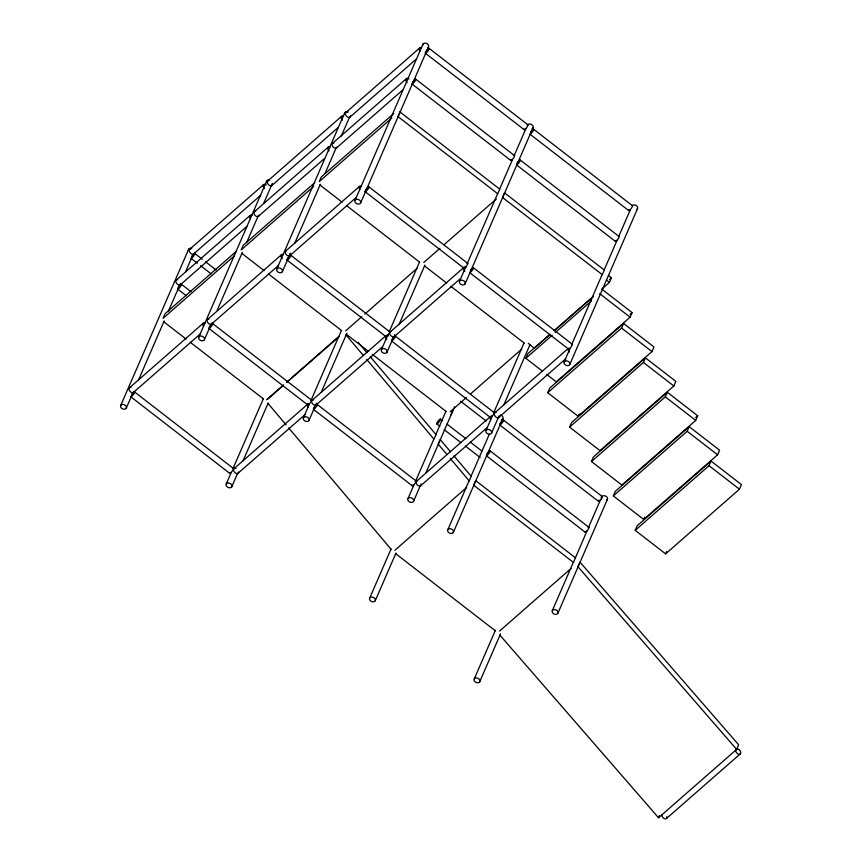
<?xml version="1.0" encoding="UTF-8"?>
<svg xmlns="http://www.w3.org/2000/svg" width="862" height="862" viewBox="0 0 862 862"><rect width="100%" height="100%" fill="white"/><g stroke="black" fill="none" stroke-linecap="round" stroke-linejoin="round"><path stroke-width="1.29" d="M120.734 405.431L188.649 249.247M126.24 408.179A3.082 2.252 23.5 0 0 123.061 404.407A3.082 2.252 23.5 0 0 121.154 407.834A3.082 2.252 23.5 0 0 126.24 408.179L133.19 392.188M138.545 379.894L164.211 320.869M168.489 311.02L180.255 283.964M185.599 271.67L193.088 254.452M198.842 337.064L266.746 180.869M204.348 339.811A3.082 2.252 23.5 0 0 201.169 336.04A3.082 2.252 23.5 0 0 199.262 339.456A3.082 2.252 23.5 0 0 204.348 339.811L211.298 323.821M217.181 310.288L242.308 252.491M246.586 242.653L258.352 215.597M263.707 203.292L272.263 183.617M276.81 268.987L344.854 112.502M282.316 271.735A3.082 2.252 23.5 0 0 279.137 267.963A3.082 2.252 23.5 0 0 277.241 271.39A3.082 2.252 23.5 0 0 282.316 271.735L290.354 253.256M294.642 243.396L320.362 184.252M325.179 173.154L336.428 147.283M341.255 136.196L349.832 116.478M226.264 484.013L231.081 472.936M233.225 468.012L263.201 399.074M355.047 200.318L422.962 44.124M231.77 486.761A3.082 2.252 23.5 0 0 228.592 482.989A3.082 2.252 23.5 0 0 226.684 486.416A3.082 2.252 23.5 0 0 231.77 486.761L237.664 473.216M243.009 460.911L268.168 403.05M360.553 203.066A3.082 2.252 23.5 0 0 357.374 199.284A3.082 2.252 23.5 0 0 355.467 202.71A3.082 2.252 23.5 0 0 360.553 203.066L428.468 46.871M303.456 417.736L309.329 404.224M311.473 399.311L341.374 330.534M308.962 420.484A3.082 2.252 23.5 0 0 305.784 416.712A3.082 2.252 23.5 0 0 303.887 420.128A3.082 2.252 23.5 0 0 308.962 420.484L316.44 403.287M321.246 392.232L346.88 333.282M381.467 349.573L387.878 334.822M389.484 331.137L419.417 262.307M386.973 352.321A3.082 2.252 23.5 0 0 383.795 348.55A3.082 2.252 23.5 0 0 381.898 351.976A3.082 2.252 23.5 0 0 386.973 352.321L393.923 336.342M399.268 324.047L424.923 265.054M459.575 281.195L465.986 266.444M467.592 262.748L497.536 193.885M499.68 188.961L512.513 159.448M514.118 155.753L525.885 128.697M465.081 283.943A3.082 2.252 23.5 0 0 461.903 280.172A3.082 2.252 23.5 0 0 459.996 283.598A3.082 2.252 23.5 0 0 465.081 283.943L532.996 127.759M407.974 498.656L413.846 485.144M415.452 481.459L433.608 439.685M435.741 434.771L445.891 411.433M369.701 598.088L390.992 549.116M450.826 415.107L452.83 410.484M413.48 501.404A3.082 2.252 23.5 0 0 410.301 497.633A3.082 2.252 23.5 0 0 408.394 501.048A3.082 2.252 23.5 0 0 413.48 501.404L420.419 485.435M425.763 473.152L454.608 406.81M375.207 600.836A3.082 2.252 23.5 0 0 372.028 597.064A3.082 2.252 23.5 0 0 370.121 600.491A3.082 2.252 23.5 0 0 375.207 600.836L395.97 553.081M485.996 430.461L492.417 415.7M494.023 412.014L523.967 343.141M447.798 529.721L469.1 480.737M471.223 475.846L489.325 434.211M491.502 433.209A3.082 2.252 23.5 0 0 488.323 429.438A3.082 2.252 23.5 0 0 486.427 432.853A3.082 2.252 23.5 0 0 491.502 433.209L498.99 415.99M503.807 404.924L530.011 344.66M542.629 371.296L525.852 358.312L527.856 353.7L550.107 334.208M453.315 532.468A3.082 2.252 23.5 0 0 450.136 528.697A3.082 2.252 23.5 0 0 448.229 532.113A3.082 2.252 23.5 0 0 453.315 532.468L502.826 418.598M547.715 392.716L549.73 388.105L623.571 323.455L653.978 346.987L651.974 351.599L578.122 416.249L547.715 392.716L621.567 328.077L623.571 323.455M564.201 361.868L570.073 348.356M571.678 344.671L602.107 274.666M604.251 269.763L617.063 240.282M618.668 236.597L630.413 209.585M569.707 364.615A3.082 2.252 23.5 0 0 566.528 360.844A3.082 2.252 23.5 0 0 564.621 364.26A3.082 2.252 23.5 0 0 569.707 364.615L637.524 208.647M602.441 288.533L609.466 282.391L611.481 277.769L608.421 275.409M569.588 427.121L571.592 422.509L645.444 357.859L675.851 381.392L673.836 386.004L599.995 450.654L569.588 427.121L643.429 362.471L645.444 357.859M578.122 416.249L579.135 413.943M546.82 374.539L556.259 381.844L630.1 317.194L632.105 312.583L601.698 289.05M474.229 678.976L494.993 631.221M495.628 630.165L495.348 630.812L395.572 553.598M479.735 681.723A3.082 2.252 23.5 0 0 476.557 677.952A3.082 2.252 23.5 0 0 474.65 681.379A3.082 2.252 23.5 0 0 479.735 681.723L500.499 633.969M591.461 461.526L593.465 456.903L667.307 392.264L697.714 415.796L695.709 420.408L621.868 485.058L591.461 461.526L665.302 396.876L667.307 392.264M552.327 610.598L573.09 562.854M586.936 531.014L573.446 562.433L473.68 485.231L475.684 480.608L575.46 557.822M588.53 527.339L600.782 499.184M557.843 613.345A3.082 2.252 23.5 0 0 554.665 609.574A3.082 2.252 23.5 0 0 552.757 613.001A3.082 2.252 23.5 0 0 557.843 613.345L607.354 499.475M613.324 495.93L615.339 491.308L689.18 426.668L719.587 450.201L717.583 454.813L643.731 519.463L613.324 495.93L687.176 431.28L689.18 426.668M635.197 530.335L637.201 525.712L711.053 461.073L741.46 484.606L739.445 489.217L665.604 553.867L635.197 530.335L709.038 465.685L711.053 461.073M643.731 519.463L644.744 517.146M665.604 553.867L666.606 551.551M499.841 635.078L658.536 817.758L659.538 815.441M736.633 749.38L738.637 744.768L579.954 562.089L577.939 566.711L736.633 749.38L658.536 817.758M189.532 249.441L263.384 184.791M267.64 181.063L341.481 116.424M345.748 112.696L419.589 48.046M193.939 253.708L260.701 195.265M272.047 185.341L337.796 127.781M350.144 116.963L415.893 59.403M176.15 280.215L250.002 215.575M254.258 211.847L328.099 147.197M332.366 143.469L406.207 78.819M177.917 287.886A3.082 0.69 -52.3 0 1 180.201 284.913L247.319 226.038M258.665 216.114L324.414 158.554M336.762 147.736L402.522 90.176M236.608 251.079L165.073 313.693L163.069 318.315L234.593 255.691M314.705 182.701L243.181 245.325L241.166 249.937L313.714 186.44M393.826 113.45L321.278 176.947L319.274 181.57L391.811 118.062M129.322 387.932L203.163 323.293M207.419 319.554L281.271 254.915M285.527 251.187L359.368 186.537M133.718 392.199L200.48 333.756M211.826 323.832L278.588 265.377M288.554 256.973A3.082 0.69 -52.3 0 1 289.567 255.874L355.683 197.894M266.627 399.731L283.652 384.829M286.658 382.2L338.723 336.611M267.597 399.203L282.704 385.971M286.734 382.437L339.122 336.579M345.694 330.825L361.814 316.71M364.841 314.07L417.23 268.201M423.802 262.447L439.922 248.342M443.952 244.808L496.34 198.95M233.839 468.82L307.691 404.17M311.947 400.442L385.788 335.803A3.082 1.983 48.8 0 0 386.769 339.52M390.055 332.075L462.883 268.308M238.246 473.087L305.008 414.644M316.354 404.709L382.103 347.149M392.598 338.507A3.082 0.69 -52.3 0 1 394.096 336.762L460.211 278.782M450.223 411.713L466.342 397.597M470.372 394.074L521.758 349.088M528.331 343.335L534.203 348.28L549.256 335.102M609.466 279.525L611.481 277.769M554.158 330.674L593.606 296.14M554.277 330.706L593.412 296.442M525.852 358.312L552.154 335.286M555.182 332.635L591.601 300.752M416.475 481.33L490.316 416.691A3.082 1.983 48.8 0 0 490.769 419.805M494.583 412.952L568.424 348.313A3.082 1.983 48.8 0 0 569.405 352.041M420.882 485.597L486.631 428.037M498.979 417.23L565.741 358.786M630.079 314.35L632.105 312.583M394.968 550.204L466.504 487.59M695.699 417.564L697.714 415.796M499.497 631.092L571.032 568.478M666.606 818.394L740.447 753.744M429.157 48.401L527.986 124.871M530.486 132.274A3.082 0.69 -52.3 0 1 533.686 129.289L632.514 205.759M425.289 53.164L524.118 129.634M628.646 210.522L529.818 134.052A3.082 0.69 -52.3 0 0 530.636 133.825L531.089 133.438A3.082 0.69 -52.3 0 0 533.686 129.289M415.775 79.175L514.603 155.656M520.303 160.063L619.131 236.544M411.917 83.937L510.735 160.407M516.435 164.825L615.263 241.295M606.417 280.021L609.466 282.391M599.693 293.673L630.1 317.194M621.567 328.077L651.974 351.599M643.429 362.471L673.836 386.004M665.302 396.876L695.709 420.408M687.176 431.28L717.583 454.813M368.936 186.892L467.764 263.373M473.464 267.78L572.293 344.25M365.079 191.655L463.907 268.125M568.424 349.013L469.607 272.543A3.082 0.69 -52.3 0 0 470.415 272.317L470.867 271.929A3.082 0.69 -52.3 0 0 473.281 268.675A3.082 0.69 -52.3 0 0 472.656 268.007L472.204 268.394A3.082 0.69 -52.3 0 0 470.275 270.776M709.038 465.685L739.445 489.217M319.877 184.953L342.171 202.204M346.416 205.49L419.654 262.167M424.406 265.841L446.688 283.092M450.934 286.378L524.182 343.054M290.839 255.271L389.656 331.741M395.367 336.158L494.185 412.629M500.316 423.113A3.082 0.69 -52.3 0 1 503.516 420.117L602.344 496.598M286.971 260.033L385.799 336.503M490.327 417.391L391.499 340.91A3.082 0.69 -52.3 0 0 392.307 340.695L392.76 340.307A3.082 0.69 -52.3 0 0 395.173 337.053A3.082 0.69 -52.3 0 0 394.548 336.374M500.714 425.709L598.476 501.361M460.664 401.283L486.125 420.979M241.769 253.331L264.063 270.582M268.308 273.868L341.546 330.545M368.117 351.103L346.298 334.219L345.996 334.909L363.247 355.359M372.33 354.368L446.074 411.422M490.133 450.901L588.962 527.372M440.557 419.158A3.082 0.69 -52.3 0 1 437.939 423.242L437.487 423.63A3.082 0.69 -52.3 0 1 437.616 421.658A3.082 0.69 -52.3 0 1 440.557 419.158L442.659 420.731M446.904 424.018L465.997 438.79M470.243 442.077L481.901 451.106M585.093 532.134L486.265 455.664A3.082 0.69 -52.3 0 0 487.073 455.438L487.536 455.05A3.082 0.69 -52.3 0 0 489.939 451.796A3.082 0.69 -52.3 0 0 489.325 451.117L488.873 451.505A3.082 0.69 -52.3 0 0 487.364 453.25M436.678 423.845L439.857 426.313M444.102 429.599L461.073 442.734M465.318 446.01L480.166 457.506M191.644 256.51A3.082 0.69 -52.3 0 1 194.844 253.525L202.279 259.279M205.468 261.746L216.093 269.968M197.355 263.222L190.976 258.288A3.082 0.69 -52.3 0 0 191.795 258.061L192.248 257.673A3.082 0.69 -52.3 0 0 194.844 253.525M200.544 265.679L211.168 273.911M181.462 284.298L191.03 291.701M186.106 295.634L177.604 289.061A3.082 0.69 -52.3 0 0 178.412 288.835L178.865 288.447A3.082 0.69 -52.3 0 0 181.279 285.203A3.082 0.69 -52.3 0 0 180.654 284.525M212.731 323.638L311.559 400.119M317.259 404.526L416.087 481.007M209.929 329.219L307.691 404.881M314.458 410.107L412.219 485.759M163.672 321.709L185.955 338.949M190.2 342.236L263.438 398.912M134.623 392.016L233.451 468.486M130.765 396.779L229.594 473.249M358.193 342.376L366.803 352.569M370.261 356.674L436.01 434.577L434.006 439.189L366.706 359.454M450.535 451.796L440.202 439.545L438.187 444.156L446.807 454.371M453.983 455.869L471.212 476.287L469.208 480.91L450.255 458.444M267.888 403.287L286.109 424.88M288.716 427.961L391.1 549.277M422.779 45.298A3.082 2.252 23.5 0 1 426.442 43.359A3.082 2.252 23.5 0 1 428.091 47.335M632.396 205.436A3.082 2.252 23.5 0 1 636.835 205.975A3.082 2.252 23.5 0 1 636.598 209.444M527.49 125.012A3.082 2.252 23.5 0 1 532.016 124.828A3.082 2.252 23.5 0 1 532.08 128.567M344.886 114.301A3.082 2.252 23.5 0 1 347.957 111.607M266.778 182.669A3.082 2.252 23.5 0 1 269.084 179.846M188.466 250.422A3.082 2.252 23.5 0 1 191.752 248.353M426.388 50.75A3.082 0.69 -52.3 0 1 429.19 48.509A3.082 0.69 -52.3 0 1 426.561 52.55L426.108 52.938A3.082 0.69 -52.3 0 1 425.451 53.25M425.375 52.507A3.082 0.69 -52.3 0 1 425.957 51.397M527.178 125.098A3.082 0.69 -52.3 0 1 527.749 125.863A3.082 0.69 -52.3 0 1 525.227 129.171A3.082 0.69 -52.3 0 1 524.204 128.988M412.068 84.034A3.082 0.69 -52.3 0 0 412.726 83.711L413.178 83.334A3.082 0.69 -52.3 0 0 415.592 80.08A3.082 0.69 -52.3 0 0 414.967 79.401L414.514 79.789A3.082 0.69 -52.3 0 0 413.501 80.888M412.575 82.17A3.082 0.69 -52.3 0 1 413.017 81.524M514.172 155.634A3.082 0.69 -52.3 0 1 513.019 158.705A3.082 0.69 -52.3 0 1 510.821 159.761M632.352 205.673A3.082 0.69 -52.3 0 1 630.672 209.121A3.082 0.69 -52.3 0 1 628.732 209.865M516.866 164.836A3.082 0.69 -52.3 0 0 517.254 164.599L517.706 164.211A3.082 0.69 -52.3 0 0 520.109 160.968A3.082 0.69 -52.3 0 0 519.495 160.289L519.043 160.677A3.082 0.69 -52.3 0 0 516.758 163.651M618.323 236.759A3.082 0.69 -52.3 0 1 618.032 238.946A3.082 0.69 -52.3 0 1 615.242 241.048M264.354 188.519A3.082 1.983 48.8 0 1 263.233 185.018A3.082 1.983 48.8 0 1 266.196 184.845M194.176 253.223A3.082 1.983 48.8 0 1 189.985 252.555A3.082 1.983 48.8 0 1 191.041 248.946M250.443 218.689A3.082 1.983 48.8 0 1 249.861 215.802A3.082 1.983 48.8 0 1 252.157 215.263M180.869 283.404A3.082 1.983 48.8 0 1 178.617 284.88A3.082 1.983 48.8 0 1 175.88 281.734A3.082 1.983 48.8 0 1 177.658 279.719M342.462 120.141A3.082 1.983 48.8 0 1 341.244 116.909A3.082 1.983 48.8 0 1 343.647 116.111M272.36 184.252A3.082 1.983 48.8 0 1 270.108 185.729A3.082 1.983 48.8 0 1 267.371 182.582A3.082 1.983 48.8 0 1 269.149 180.567M329.079 150.925A3.082 1.983 48.8 0 1 327.862 147.682A3.082 1.983 48.8 0 1 330.265 146.885M258.977 215.037A3.082 1.983 48.8 0 1 256.725 216.502A3.082 1.983 48.8 0 1 253.988 213.367A3.082 1.983 48.8 0 1 255.766 211.341M420.042 51.16A3.082 1.983 48.8 0 1 419.449 48.272A3.082 1.983 48.8 0 1 421.744 47.744M350.468 115.885A3.082 1.983 48.8 0 1 347.989 117.275A3.082 1.983 48.8 0 1 345.425 113.773A3.082 1.983 48.8 0 1 347.903 112.383M407.187 82.547A3.082 1.983 48.8 0 1 406.067 79.045A3.082 1.983 48.8 0 1 409.019 78.873M337.01 147.251A3.082 1.983 48.8 0 1 332.807 146.583A3.082 1.983 48.8 0 1 333.874 142.973M466.956 263.589A3.082 0.69 -52.3 0 1 467.538 264.354A3.082 0.69 -52.3 0 1 465.006 267.662A3.082 0.69 -52.3 0 1 463.993 267.479M571.484 344.477A3.082 0.69 -52.3 0 1 572.066 345.242A3.082 0.69 -52.3 0 1 569.534 348.55A3.082 0.69 -52.3 0 1 568.511 348.367M313.714 408.114A3.082 0.69 -52.3 0 0 314.21 409.062L314.662 408.674A3.082 0.69 -52.3 0 0 317.065 405.431A3.082 0.69 -52.3 0 0 316.451 404.752L315.998 405.14A3.082 0.69 -52.3 0 0 314.059 407.521M415.279 481.222A3.082 0.69 -52.3 0 1 415.85 481.987A3.082 0.69 -52.3 0 1 413.329 485.295A3.082 0.69 -52.3 0 1 412.305 485.112M130.916 396.865A3.082 0.69 -52.3 0 0 131.574 396.552L132.026 396.164A3.082 0.69 -52.3 0 0 134.44 392.91A3.082 0.69 -52.3 0 0 133.815 392.242L133.362 392.63A3.082 0.69 -52.3 0 0 131.433 395.001M233.02 468.475A3.082 0.69 -52.3 0 1 231.867 471.536A3.082 0.69 -52.3 0 1 229.68 472.591M203.615 326.407A3.082 1.983 48.8 0 1 203.023 323.509A3.082 1.983 48.8 0 1 205.318 322.981M133.966 391.714A3.082 1.983 48.8 0 1 129.763 391.046A3.082 1.983 48.8 0 1 130.83 387.437M282.24 258.632A3.082 1.983 48.8 0 1 281.023 255.4A3.082 1.983 48.8 0 1 283.426 254.602M212.138 322.744A3.082 1.983 48.8 0 1 209.886 324.22A3.082 1.983 48.8 0 1 207.149 321.073A3.082 1.983 48.8 0 1 208.927 319.059M359.82 189.662A3.082 1.983 48.8 0 1 359.228 186.763A3.082 1.983 48.8 0 1 361.534 186.235M290.149 253.708A3.082 1.983 48.8 0 1 288.63 255.971A3.082 1.983 48.8 0 1 285.462 253.396A3.082 1.983 48.8 0 1 286.432 250.68M490.715 416.346A3.082 1.983 48.8 0 1 492.482 416.378M421.098 483.851A3.082 1.983 48.8 0 1 419.578 486.125A3.082 1.983 48.8 0 1 416.411 483.539A3.082 1.983 48.8 0 1 417.38 480.824M308.143 407.295A3.082 1.983 48.8 0 1 308.079 403.836M238.569 472.01A3.082 1.983 48.8 0 1 236.091 473.4A3.082 1.983 48.8 0 1 233.527 469.898A3.082 1.983 48.8 0 1 236.005 468.508M386.704 335.296A3.082 1.983 48.8 0 1 388.6 335.846M316.666 403.631A3.082 1.983 48.8 0 1 314.414 405.108A3.082 1.983 48.8 0 1 311.678 401.961A3.082 1.983 48.8 0 1 313.456 399.946M464.877 271.153A3.082 1.983 48.8 0 1 463.896 267.425M464.284 267.091A3.082 1.983 48.8 0 1 466.062 267.123M394.677 334.596A3.082 1.983 48.8 0 1 393.158 336.859A3.082 1.983 48.8 0 1 389.99 334.284A3.082 1.983 48.8 0 1 390.96 331.558M290.031 255.486A3.082 0.69 -52.3 0 1 290.645 256.165A3.082 0.69 -52.3 0 1 288.231 259.419L287.779 259.807A3.082 0.69 -52.3 0 1 287.294 258.859M287.639 258.255A3.082 0.69 -52.3 0 1 288.07 257.619M389.225 331.73A3.082 0.69 -52.3 0 1 388.072 334.79A3.082 0.69 -52.3 0 1 385.885 335.846M391.822 339.747A3.082 0.69 -52.3 0 1 392.167 339.143M493.376 412.855A3.082 0.69 -52.3 0 1 493.958 413.62A3.082 0.69 -52.3 0 1 491.426 416.917A3.082 0.69 -52.3 0 1 490.413 416.734M209.024 328.497A3.082 0.69 -52.3 0 0 209.681 328.174L210.134 327.797A3.082 0.69 -52.3 0 0 212.537 324.543A3.082 0.69 -52.3 0 0 211.923 323.864L211.47 324.252A3.082 0.69 -52.3 0 0 208.949 327.743M310.751 400.334A3.082 0.69 -52.3 0 1 311.236 401.283A3.082 0.69 -52.3 0 1 308.499 404.655A3.082 0.69 -52.3 0 1 308.014 403.707M666.822 816.648A3.082 1.983 48.8 0 1 664.44 818.695A3.082 1.983 48.8 0 1 661.962 814.612M500.423 414.956A3.082 2.252 23.5 0 1 503.009 417.423A3.082 2.252 23.5 0 1 501.242 419.589M601.838 496.727A3.082 2.252 23.5 0 1 606.374 496.555A3.082 2.252 23.5 0 1 606.428 500.283M503.516 420.117A3.082 0.69 -52.3 0 1 500.919 424.276L500.456 424.664A3.082 0.69 -52.3 0 1 499.971 423.716M601.073 497.202A3.082 0.69 -52.3 0 1 602.193 497.406A3.082 0.69 -52.3 0 1 599.435 501.016A3.082 0.69 -52.3 0 1 598.799 500.186M486.588 454.489A3.082 0.69 -52.3 0 1 486.933 453.886M588.153 527.598A3.082 0.69 -52.3 0 1 588.724 528.363A3.082 0.69 -52.3 0 1 586.203 531.671A3.082 0.69 -52.3 0 1 585.179 531.477M499.303 416.141A3.082 1.983 48.8 0 1 495.855 416.949A3.082 1.983 48.8 0 1 494.971 412.618M495.488 412.445A3.082 1.983 48.8 0 1 496.092 412.456M399.99 111.963L397.985 116.585L497.751 193.788L499.766 189.177L399.99 111.963M504.518 192.851L502.503 197.473L602.279 274.676L604.294 270.065L504.518 192.851M368.128 187.119L367.675 187.507A3.082 0.69 -52.3 0 0 365.262 190.75A3.082 0.69 -52.3 0 0 365.887 191.429L366.339 191.041A3.082 0.69 -52.3 0 0 368.753 187.797A3.082 0.69 -52.3 0 0 368.128 187.119M739.467 750.026L738.853 749.531A3.082 1.983 48.8 0 0 735.9 749.703A3.082 1.983 48.8 0 0 737.021 753.205L737.635 753.7A3.082 1.983 48.8 0 0 740.587 753.517A3.082 1.983 48.8 0 0 739.467 750.026"/></g></svg>
